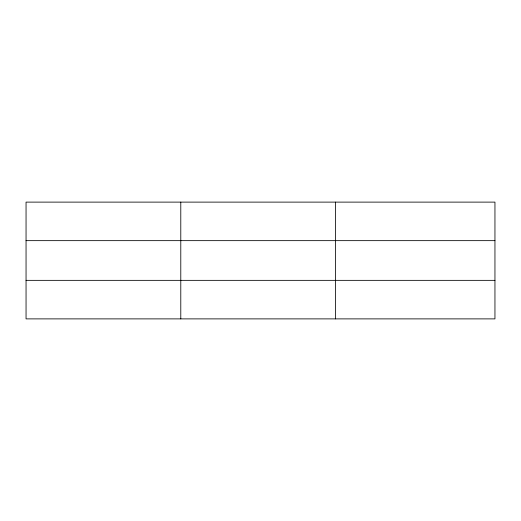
<?xml version="1.0" encoding="UTF-8"?>
<svg xmlns="http://www.w3.org/2000/svg" width="521" height="521" viewBox="0 0 521 521"><rect width="100%" height="100%" fill="white"/><g stroke="black" fill="none" stroke-linecap="round" stroke-linejoin="round"><path stroke-width="0.78" d="M180.787 202.115L180.787 318.885M335.524 202.115L335.524 318.885M494.95 280.35L494.95 318.885L26.05 318.885L26.05 202.115L494.95 202.115L494.95 280.35L26.05 280.35M26.05 240.65L494.95 240.65"/></g></svg>
